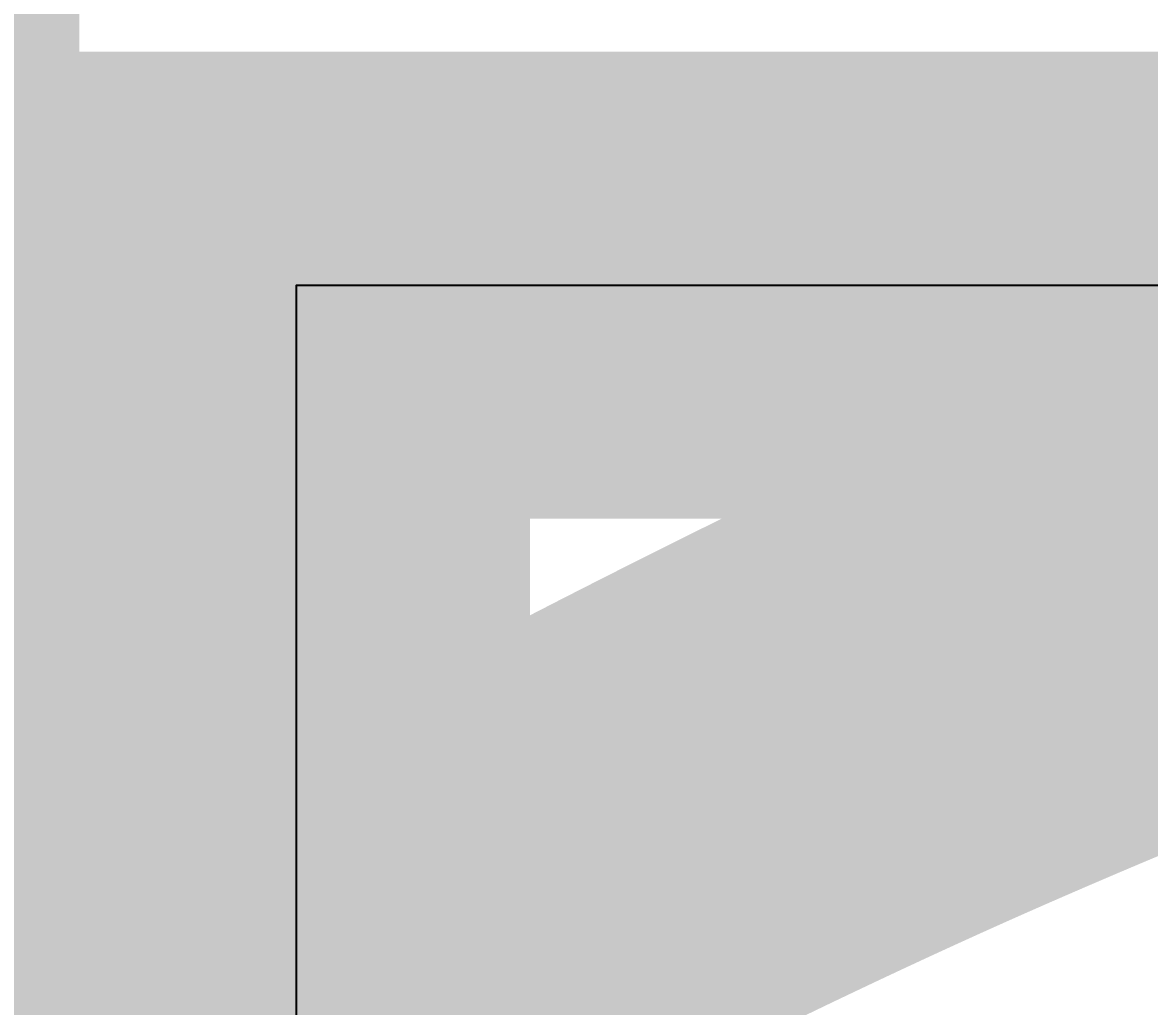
# Model space of a CAD drawing. Extents: x -23 to 289, y -67 to 135.
# Drawn here: x 145.3077 to 145.7903, y 87.641 to 88.0625 of the extents above; entities that cross this region are included whole.
import ezdxf
from ezdxf.enums import TextEntityAlignment as Align

# ---------------------------------------------------------------- set-up
doc = ezdxf.new("R2010")
doc.units = 0
doc.header["$MEASUREMENT"] = 0
for name, color, linetype in [('ASSEMBLY_OUTLINES_BTM', 191, 'CONTINUOUS'), ('ASSEMBLY_PART_NUMBERS_BTM', 191, 'CONTINUOUS'), ('GENERATED_SILKSCREEN_BTM', 255, 'CONTINUOUS'), ('PLACEMENT_OUTLINES_BTM', 222, 'CONTINUOUS')]:
    doc.layers.add(name, color=color, linetype=linetype)
doc.styles.add('VERIBEST_GERBER_0', font='txt')

msp = doc.modelspace()

# ---------------------------------------------------------------- linework, layer by layer
at = {"layer": 'ASSEMBLY_OUTLINES_BTM', "const_width": 0.2}
msp.add_lwpolyline([(145.425, 85.05), (145.425, 87.95), (148.575, 87.95), (148.575, 85.05)], close=True, dxfattribs=at)
at = {"layer": 'GENERATED_SILKSCREEN_BTM', "const_width": 0.15}
msp.add_lwpolyline([(145.8, 87.949995), (145.425005, 87.949995), (145.425005, 86.300009, 1.21125e-05), (145.424995, 86.299991), (145.424995, 87.95, -0.4142135624), (145.425, 87.950005), (145.8, 87.950005), (145.8, 87.949995)], format="xyb", dxfattribs=at)
at = {"layer": 'PLACEMENT_OUTLINES_BTM'}
msp.add_lwpolyline([(145.425, 85.05), (145.425, 87.95), (148.575, 87.95), (148.575, 85.05)], close=True, dxfattribs=at)

# ---------------------------------------------------------------- texts
at = {"layer": 'ASSEMBLY_PART_NUMBERS_BTM', "style": 'VERIBEST_GERBER_0', "text_generation_flag": 2}
msp.add_text('ERJ-3EKF4701V', height=2.032, rotation=90, dxfattribs=at).set_placement((144.79, 103), align=Align.TOP_LEFT)
for s, p in [('ERJ-3GEY0R00V', (150.75, 89.71)), ('CL21B225KOFNNNE', (151, 88.79)), ('CL21B225KOFNNNE', (149.25, 87.96))]:
    msp.add_text(s, height=2.032, dxfattribs=at).set_placement(p, align=Align.TOP_LEFT)

doc.saveas('drawing.dxf')
